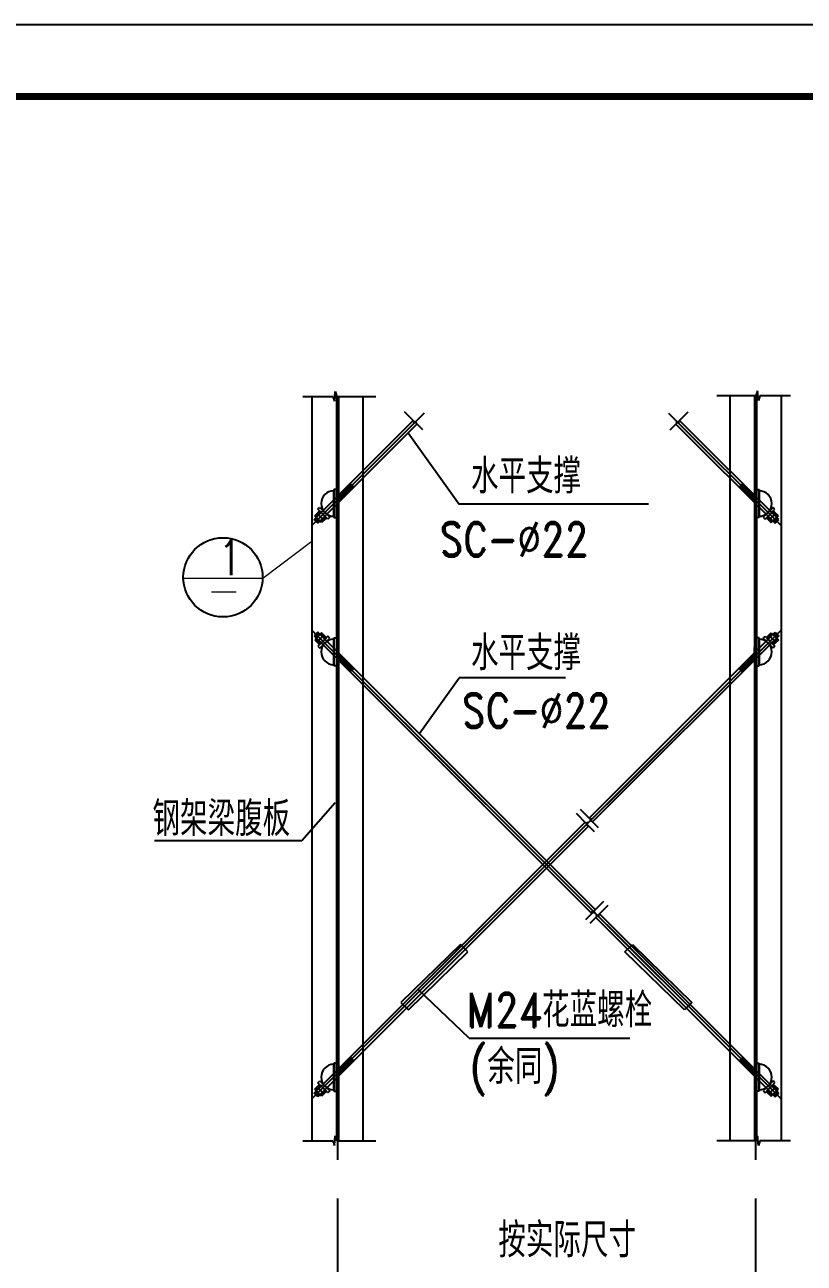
# Model space of a CAD drawing. Extents: x 69728788 to 150676229, y 15322671 to 43663798.
# Drawn here: x 75237328 to 75259076, y 20487934 to 20522503 of the extents above; entities that cross this region are included whole.
import ezdxf

# ---------------------------------------------------------------- set-up
doc = ezdxf.new("R2010")
doc.units = 0
doc.header["$LTSCALE"] = 1000
doc.header["$MEASUREMENT"] = 0
doc.linetypes.add('DOTE', pattern=[2.42, 2, -0.2, 0.02, -0.2])
doc.layers.get('0').update_dxf_attribs({"linetype": 'CONTINUOUS'})
for name, color, linetype in [('DOTE', 251, 'DOTE'), ('PUB_TITLE', 4, 'CONTINUOUS'), ('一般文字', 6, 'CONTINUOUS'), ('卫浴', 7, 'CONTINUOUS')]:
    doc.layers.add(name, color=color, linetype=linetype)
doc.styles.add('HZ', font='txt', dxfattribs={"width": 0.7, "height": 5, "bigfont": 'STF:宋体'})
doc.styles.add('hztxt', font='romand_pkpm', dxfattribs={"bigfont": 'hztxt'})

msp = doc.modelspace()

# ---------------------------------------------------------------- linework, layer by layer
at = {"color": 0}
for p, q in [((75245969.7, 20511995.3), (75245992.4, 20512270.5)), ((75245992.4, 20512270.5), (75246038.1, 20512126.3)), ((75257772.9, 20512288.3), (75257727.1, 20512144.1)), ((75257795.6, 20512013.1), (75257772.9, 20512288.3)), ((75245081.4, 20512129.6), (75245927.4, 20512129.6)), ((75245339.2, 20512129.6), (75245339.2, 20491353)), ((75245927.4, 20512129.6), (75245969.7, 20511995.3)), ((75246022.4, 20512176), (75246022.4, 20491399.4)), ((75246038.1, 20512126.3), (75247122, 20512126.3)), ((75246079.3, 20512126.3), (75246079.3, 20491353)), ((75246762.4, 20512126.3), (75246762.4, 20491349.7)), ((75257727.1, 20512144.1), (75256636.1, 20512144.1)), ((75256995.6, 20512144.1), (75256995.6, 20491349.7)), ((75257686, 20512144.1), (75257686, 20491353)), ((75257742.9, 20512193.8), (75257742.9, 20491399.4)), ((75257837.9, 20512147.4), (75257795.6, 20512013.1)), ((75258691.1, 20512147.4), (75257837.9, 20512147.4)), ((75258433.2, 20512147.4), (75258433.2, 20491353)), ((75248473.7, 20511663.3), (75245339.2, 20508528.8)), ((75248202.2, 20511424.1), (75247923.9, 20511702.4)), ((75255291.5, 20511663.3), (75258433.2, 20508528.8)), ((75255563.1, 20511424.1), (75255841.4, 20511702.4)), ((75245400.7, 20508691), (75248168, 20511458.2)), ((75248268.7, 20511357.6), (75245501.4, 20508590.3)), ((75248177.7, 20511382.8), (75248202.2, 20511424.1)), ((75248259.3, 20511423.6), (75248177.7, 20511382.8)), ((75248237.7, 20511388.6), (75248259.3, 20511423.6)), ((75248431.7, 20511194.6), (75248237.7, 20511388.6)), ((75255333.6, 20511194.6), (75255527.6, 20511388.6)), ((75255496.6, 20511357.6), (75258263.9, 20508590.3)), ((75255506, 20511423.6), (75255587.5, 20511382.8)), ((75255527.6, 20511388.6), (75255506, 20511423.6)), ((75255587.5, 20511382.8), (75255563.1, 20511424.1)), ((75258371.7, 20508691), (75255597.2, 20511458.2)), ((75248023.1, 20511112), (75249446.8, 20509122.4)), ((75245951.2, 20509530.8), (75245951.2, 20508748.1)), ((75246022.4, 20509530.8), (75245951.2, 20509530.8)), ((75246022.4, 20508748.1), (75246022.4, 20509530.8)), ((75246339.9, 20509428.8), (75246215.9, 20509506.1)), ((75246370.1, 20509459), (75246246.1, 20509536.3)), ((75246400.3, 20509489.2), (75246276.3, 20509566.5)), ((75246430.4, 20509519.4), (75246306.5, 20509596.7)), ((75246460.6, 20509549.6), (75246336.7, 20509626.9)), ((75246490.8, 20509579.8), (75246366.9, 20509657.1)), ((75246450.5, 20509653.9), (75246397, 20509687.3)), ((75246507.7, 20509596.7), (75246407.1, 20509697.3)), ((75257257.5, 20509596.7), (75257358.2, 20509697.3)), ((75257274.4, 20509579.8), (75257398.4, 20509657.1)), ((75257304.6, 20509549.6), (75257428.6, 20509626.9)), ((75257314.8, 20509653.9), (75257368.2, 20509687.3)), ((75257334.8, 20509519.4), (75257458.8, 20509596.7)), ((75257365, 20509489.2), (75257489, 20509566.5)), ((75257395.2, 20509459), (75257519.2, 20509536.3)), ((75257425.4, 20509428.8), (75257549.4, 20509506.1)), ((75257742.9, 20509530.8), (75257814.1, 20509530.8)), ((75257742.9, 20508748.1), (75257742.9, 20509530.8)), ((75257814.1, 20509530.8), (75257814.1, 20508748.1)), ((75245951.2, 20508783.6), (75245951.2, 20509495.2)), ((75246022.4, 20509369.5), (75246079.3, 20509369.5)), ((75246022.4, 20509013.7), (75246022.4, 20509369.5)), ((75246079.3, 20509369.5), (75246079.3, 20509013.7)), ((75246188.9, 20509277.9), (75246079.3, 20509346.2)), ((75246158.7, 20509247.7), (75246079.3, 20509297.2)), ((75246128.5, 20509217.5), (75246079.3, 20509248.2)), ((75246098.3, 20509187.3), (75246079.3, 20509199.2)), ((75246219.1, 20509308), (75246095.1, 20509385.3)), ((75246249.3, 20509338.2), (75246125.3, 20509415.5)), ((75246279.5, 20509368.4), (75246155.5, 20509445.7)), ((75246309.7, 20509398.6), (75246185.7, 20509475.9)), ((75257455.6, 20509398.6), (75257579.6, 20509475.9)), ((75257485.8, 20509368.4), (75257609.8, 20509445.7)), ((75257516, 20509338.2), (75257640, 20509415.5)), ((75257546.2, 20509308), (75257670.1, 20509385.3)), ((75257576.4, 20509277.9), (75257686, 20509346.2)), ((75257606.5, 20509247.7), (75257686, 20509297.2)), ((75257636.7, 20509217.5), (75257686, 20509248.2)), ((75257666.9, 20509187.3), (75257686, 20509199.2)), ((75257686, 20509369.5), (75257686, 20509013.7)), ((75257742.9, 20509369.5), (75257686, 20509369.5)), ((75257742.9, 20509013.7), (75257742.9, 20509369.5)), ((75257814.1, 20508783.6), (75257814.1, 20509495.2)), ((75245416.1, 20508797.3), (75245484.2, 20508865.4)), ((75245438.6, 20508774.8), (75245506.7, 20508842.9)), ((75245484.2, 20508865.4), (75245552.3, 20508933.6)), ((75245484.2, 20508865.4), (75245675.8, 20508673.8)), ((75245675.8, 20508673.8), (75245484.2, 20508865.4)), ((75245506.7, 20508842.9), (75245574.9, 20508911)), ((75245506.7, 20508842.9), (75245657.2, 20508692.5)), ((75245657.2, 20508692.5), (75245506.7, 20508842.9)), ((75245506.8, 20508979), (75245559.3, 20509031.5)), ((75245783.9, 20508702), (75245506.8, 20508979)), ((75245552.3, 20508933.6), (75245744, 20508741.9)), ((75245559.3, 20509031.5), (75245836.3, 20508754.4)), ((75245574.9, 20508911), (75245725.3, 20508760.6)), ((75246079.3, 20509013.7), (75246022.4, 20509013.7)), ((75252412.3, 20509122.4), (75249446.8, 20509122.4)), ((75254732.6, 20509122.4), (75251767.2, 20509122.4)), ((75257686, 20509013.7), (75257742.9, 20509013.7)), ((75258206, 20509031.5), (75257929, 20508754.4)), ((75257981.4, 20508702), (75258258.4, 20508979)), ((75258212.9, 20508933.6), (75258021.3, 20508741.9)), ((75258190.4, 20508911), (75258040, 20508760.6)), ((75258089.4, 20508673.8), (75258281.1, 20508865.4)), ((75258281.1, 20508865.4), (75258089.4, 20508673.8)), ((75258108.1, 20508692.5), (75258258.5, 20508842.9)), ((75258258.5, 20508842.9), (75258108.1, 20508692.5)), ((75258258.5, 20508842.9), (75258190.4, 20508911)), ((75258258.4, 20508979), (75258206, 20509031.5)), ((75258281.1, 20508865.4), (75258212.9, 20508933.6)), ((75258333.9, 20508774.8), (75258258.5, 20508842.9)), ((75258356.4, 20508797.3), (75258281.1, 20508865.4)), ((75245501.4, 20508590.3), (75245400.7, 20508691)), ((75245524.7, 20508613.7), (75245400.7, 20508691)), ((75245607.7, 20508605.7), (75245416.1, 20508797.3)), ((75245554.9, 20508643.9), (75245430.9, 20508721.1)), ((75245589, 20508624.3), (75245438.6, 20508774.8)), ((75245657.2, 20508692.5), (75245589, 20508624.3)), ((75245675.8, 20508673.8), (75245607.7, 20508605.7)), ((75245725.3, 20508760.6), (75245657.2, 20508692.5)), ((75245744, 20508741.9), (75245675.8, 20508673.8)), ((75245836.3, 20508754.4), (75245783.9, 20508702)), ((75245951.2, 20508748.1), (75246022.4, 20508748.1)), ((75257814.1, 20508748.1), (75257742.9, 20508748.1)), ((75257929, 20508754.4), (75257981.4, 20508702)), ((75258021.3, 20508741.9), (75258089.4, 20508673.8)), ((75258040, 20508760.6), (75258108.1, 20508692.5)), ((75258089.4, 20508673.8), (75258157.6, 20508605.7)), ((75258108.1, 20508692.5), (75258176.3, 20508624.3)), ((75258157.6, 20508605.7), (75258356.4, 20508797.3)), ((75258176.3, 20508624.3), (75258333.9, 20508774.8)), ((75258210.4, 20508643.9), (75258341.5, 20508721.1)), ((75258240.6, 20508613.7), (75258371.7, 20508691)), ((75258263.9, 20508590.3), (75258371.7, 20508691)), ((75255080.8, 20495865.5), (75245339.2, 20505607.1)), ((75245501.4, 20505545.6), (75245400.7, 20505444.9)), ((75245524.7, 20505522.2), (75245400.7, 20505444.9)), ((75245400.7, 20505444.9), (75253147.4, 20497698.5)), ((75245607.7, 20505530.2), (75245416.1, 20505338.6)), ((75245554.9, 20505492), (75245430.9, 20505414.7)), ((75245589, 20505511.6), (75245438.6, 20505361.1)), ((75245438.6, 20505361.1), (75245506.7, 20505293)), ((75245675.8, 20505462.1), (75245484.2, 20505270.5)), ((75245484.2, 20505270.5), (75245675.8, 20505462.1)), ((75253248, 20497799.1), (75245501.4, 20505545.6)), ((75245657.2, 20505443.4), (75245506.7, 20505293)), ((75245506.7, 20505293), (75245657.2, 20505443.4)), ((75245783.9, 20505433.9), (75245506.8, 20505156.8)), ((75245552.3, 20505202.3), (75245744, 20505394)), ((75245559.3, 20505104.4), (75245836.3, 20505381.5)), ((75245574.9, 20505224.9), (75245725.3, 20505375.3)), ((75245657.2, 20505443.4), (75245589, 20505511.6)), ((75245675.8, 20505462.1), (75245607.7, 20505530.2)), ((75245725.3, 20505375.3), (75245657.2, 20505443.4)), ((75245744, 20505394), (75245675.8, 20505462.1)), ((75245836.3, 20505381.5), (75245783.9, 20505433.9)), ((75245951.2, 20504605.1), (75245951.2, 20505387.8)), ((75245951.2, 20505387.8), (75246022.4, 20505387.8)), ((75245951.2, 20505352.3), (75245951.2, 20504640.7)), ((75246022.4, 20505387.8), (75246022.4, 20504605.1)), ((75248684.5, 20495865.5), (75258433.2, 20505607.1)), ((75253072, 20500353.7), (75258263.9, 20505545.6)), ((75258371.7, 20505444.9), (75253172.6, 20500253)), ((75257742.9, 20505387.8), (75257742.9, 20504605.1)), ((75257814.1, 20505387.8), (75257742.9, 20505387.8)), ((75257814.1, 20504605.1), (75257814.1, 20505387.8)), ((75257814.1, 20505352.3), (75257814.1, 20504640.7)), ((75257929, 20505381.5), (75257981.4, 20505433.9)), ((75258206, 20505104.4), (75257929, 20505381.5)), ((75257981.4, 20505433.9), (75258258.4, 20505156.8)), ((75258021.3, 20505394), (75258089.4, 20505462.1)), ((75258212.9, 20505202.3), (75258021.3, 20505394)), ((75258040, 20505375.3), (75258108.1, 20505443.4)), ((75258190.4, 20505224.9), (75258040, 20505375.3)), ((75258089.4, 20505462.1), (75258157.6, 20505530.2)), ((75258281.1, 20505270.5), (75258089.4, 20505462.1)), ((75258089.4, 20505462.1), (75258281.1, 20505270.5)), ((75258108.1, 20505443.4), (75258176.3, 20505511.6)), ((75258258.5, 20505293), (75258108.1, 20505443.4)), ((75258108.1, 20505443.4), (75258258.5, 20505293)), ((75258157.6, 20505530.2), (75258356.4, 20505338.6)), ((75258176.3, 20505511.6), (75258333.9, 20505361.1)), ((75258210.4, 20505492), (75258341.5, 20505414.7)), ((75258240.6, 20505522.2), (75258371.7, 20505444.9)), ((75258333.9, 20505361.1), (75258258.5, 20505293)), ((75258263.9, 20505545.6), (75258371.7, 20505444.9)), ((75245416.1, 20505338.6), (75245484.2, 20505270.5)), ((75245484.2, 20505270.5), (75245552.3, 20505202.3)), ((75245506.7, 20505293), (75245574.9, 20505224.9)), ((75245506.8, 20505156.8), (75245559.3, 20505104.4)), ((75246022.4, 20505122.2), (75246022.4, 20504766.4)), ((75246079.3, 20505122.2), (75246022.4, 20505122.2)), ((75246079.3, 20504766.4), (75246079.3, 20505122.2)), ((75257686, 20504766.4), (75257686, 20505122.2)), ((75257686, 20505122.2), (75257742.9, 20505122.2)), ((75257742.9, 20505122.2), (75257742.9, 20504766.4)), ((75258258.5, 20505293), (75258190.4, 20505224.9)), ((75258258.4, 20505156.8), (75258206, 20505104.4)), ((75258281.1, 20505270.5), (75258212.9, 20505202.3)), ((75258356.4, 20505338.6), (75258281.1, 20505270.5)), ((75246022.4, 20504766.4), (75246079.3, 20504766.4)), ((75246098.3, 20504948.6), (75246079.3, 20504936.7)), ((75246128.5, 20504918.4), (75246079.3, 20504887.7)), ((75246158.7, 20504888.2), (75246079.3, 20504838.7)), ((75246188.9, 20504858), (75246079.3, 20504789.7)), ((75246219.1, 20504827.8), (75246095.1, 20504750.6)), ((75246249.3, 20504797.7), (75246125.3, 20504720.4)), ((75246279.5, 20504767.5), (75246155.5, 20504690.2)), ((75246309.7, 20504737.3), (75246185.7, 20504660)), ((75246339.9, 20504707.1), (75246215.9, 20504629.8)), ((75246370.1, 20504676.9), (75246246.1, 20504599.6)), ((75257395.2, 20504676.9), (75257519.2, 20504599.6)), ((75257425.4, 20504707.1), (75257549.4, 20504629.8)), ((75257455.6, 20504737.3), (75257579.6, 20504660)), ((75257485.8, 20504767.5), (75257609.8, 20504690.2)), ((75257516, 20504797.7), (75257640, 20504720.4)), ((75257546.2, 20504827.8), (75257670.1, 20504750.6)), ((75257576.4, 20504858), (75257686, 20504789.7)), ((75257606.5, 20504888.2), (75257686, 20504838.7)), ((75257636.7, 20504918.4), (75257686, 20504887.7)), ((75257666.9, 20504948.6), (75257686, 20504936.7)), ((75257742.9, 20504766.4), (75257686, 20504766.4)), ((75246022.4, 20504605.1), (75245951.2, 20504605.1)), ((75246400.3, 20504646.7), (75246276.3, 20504569.4)), ((75246430.4, 20504616.5), (75246306.5, 20504539.2)), ((75246460.6, 20504586.3), (75246336.7, 20504509)), ((75246490.8, 20504556.1), (75246366.9, 20504478.8)), ((75246450.5, 20504482), (75246397, 20504448.6)), ((75246507.7, 20504539.2), (75246407.1, 20504438.6)), ((75257257.5, 20504539.2), (75257358.2, 20504438.6)), ((75257274.4, 20504556.1), (75257398.4, 20504478.8)), ((75257304.6, 20504586.3), (75257428.6, 20504509)), ((75257314.8, 20504482), (75257368.2, 20504448.6)), ((75257334.8, 20504616.5), (75257458.8, 20504539.2)), ((75257365, 20504646.7), (75257489, 20504569.4)), ((75257742.9, 20504605.1), (75257814.1, 20504605.1)), ((75248333.1, 20502713.9), (75249446.8, 20504270.3)), ((75252412.3, 20504270.3), (75249446.8, 20504270.3)), ((75247683.9, 20503262.4), (75248114.1, 20502832.2)), ((75255080.8, 20502261.8), (75245339.2, 20492520.3)), ((75248684.5, 20502261.8), (75258433.2, 20492520.3)), ((75245986.1, 20500783.2), (75245055.7, 20499728.4)), ((75253108.1, 20500317.5), (75252829.8, 20500595.8)), ((75245400.7, 20492682.4), (75252961.6, 20500243.3)), ((75252995.7, 20500209.2), (75252717.4, 20500487.5)), ((75253037, 20500233.6), (75252995.7, 20500209.2)), ((75252996.2, 20500152.1), (75253037, 20500233.6)), ((75253031.2, 20500173.7), (75252996.2, 20500152.1)), ((75253225.2, 20499979.7), (75253031.2, 20500173.7)), ((75253149.4, 20500342), (75253108.1, 20500317.5)), ((75253108.6, 20500260.5), (75253149.4, 20500342)), ((75253143.6, 20500282), (75253108.6, 20500260.5)), ((75253337.6, 20500088), (75253143.6, 20500282)), ((75253062.2, 20500142.7), (75245501.4, 20492581.8)), ((75245055.7, 20499728.4), (75240949.6, 20499728.4)), ((75253173.6, 20497724.7), (75253152, 20497759.7)), ((75253152, 20497759.7), (75253233.6, 20497719)), ((75253209.1, 20497760.2), (75253487.4, 20498038.5)), ((75253233.6, 20497719), (75253209.1, 20497760.2)), ((75253328.6, 20497651.7), (75253606.9, 20497930)), ((75252979.6, 20497530.7), (75253173.6, 20497724.7)), ((75253099.1, 20497422.2), (75253293.1, 20497616.2)), ((75253261.4, 20497584.5), (75258263.9, 20492581.8)), ((75253293.1, 20497616.2), (75253271.5, 20497651.2)), ((75253271.5, 20497651.2), (75253353, 20497610.4)), ((75253353, 20497610.4), (75253328.6, 20497651.7)), ((75258371.7, 20492682.4), (75253362, 20497685.1)), ((75249483.9, 20496833.9), (75247824.2, 20495214.8)), ((75249693.9, 20496628.2), (75249483.9, 20496833.9)), ((75254071.4, 20496628.2), (75254281.4, 20496833.9)), ((75254281.4, 20496833.9), (75255941.1, 20495214.8)), ((75248034.2, 20495009.1), (75249693.9, 20496628.2)), ((75255731, 20495009.1), (75254071.4, 20496628.2)), ((75247824.2, 20495214.8), (75248034.2, 20495009.1)), ((75255941.1, 20495214.8), (75255731, 20495009.1)), ((75246460.6, 20493541), (75246336.7, 20493618.3)), ((75246490.8, 20493571.2), (75246366.9, 20493648.5)), ((75246450.5, 20493645.4), (75246397, 20493678.7)), ((75246507.7, 20493588.2), (75246407.1, 20493688.8)), ((75257257.5, 20493588.2), (75257358.2, 20493688.8)), ((75257274.4, 20493571.2), (75257398.4, 20493648.5)), ((75257304.6, 20493541), (75257428.6, 20493618.3)), ((75257314.8, 20493645.4), (75257368.2, 20493678.7)), ((75245951.2, 20493522.3), (75245951.2, 20492739.5)), ((75246022.4, 20493522.3), (75245951.2, 20493522.3)), ((75245951.2, 20492775.1), (75245951.2, 20493486.7)), ((75246022.4, 20492739.5), (75246022.4, 20493522.3)), ((75246022.4, 20493361), (75246079.3, 20493361)), ((75246022.4, 20493005.2), (75246022.4, 20493361)), ((75246079.3, 20493361), (75246079.3, 20493005.2)), ((75246188.9, 20493269.3), (75246079.3, 20493337.7)), ((75246158.7, 20493239.1), (75246079.3, 20493288.7)), ((75246219.1, 20493299.5), (75246095.1, 20493376.8)), ((75246249.3, 20493329.7), (75246125.3, 20493407)), ((75246279.5, 20493359.9), (75246155.5, 20493437.2)), ((75246309.7, 20493390.1), (75246185.7, 20493467.4)), ((75246339.9, 20493420.3), (75246215.9, 20493497.6)), ((75246370.1, 20493450.5), (75246246.1, 20493527.8)), ((75246400.3, 20493480.7), (75246276.3, 20493558)), ((75246430.4, 20493510.9), (75246306.5, 20493588.2)), ((75257334.8, 20493510.9), (75257458.8, 20493588.2)), ((75257365, 20493480.7), (75257489, 20493558)), ((75257395.2, 20493450.5), (75257519.2, 20493527.8)), ((75257425.4, 20493420.3), (75257549.4, 20493497.6)), ((75257455.6, 20493390.1), (75257579.6, 20493467.4)), ((75257485.8, 20493359.9), (75257609.8, 20493437.2)), ((75257516, 20493329.7), (75257640, 20493407)), ((75257546.2, 20493299.5), (75257670.1, 20493376.8)), ((75257576.4, 20493269.3), (75257686, 20493337.7)), ((75257606.5, 20493239.1), (75257686, 20493288.7)), ((75257686, 20493361), (75257686, 20493005.2)), ((75257742.9, 20493361), (75257686, 20493361)), ((75257742.9, 20493522.3), (75257814.1, 20493522.3)), ((75257742.9, 20492739.5), (75257742.9, 20493522.3)), ((75257742.9, 20493005.2), (75257742.9, 20493361)), ((75257814.1, 20493522.3), (75257814.1, 20492739.5)), ((75257814.1, 20492775.1), (75257814.1, 20493486.7)), ((75245484.2, 20492856.9), (75245552.3, 20492925)), ((75245506.8, 20492970.5), (75245559.3, 20493022.9)), ((75245783.9, 20492693.5), (75245506.8, 20492970.5)), ((75245552.3, 20492925), (75245744, 20492733.4)), ((75245559.3, 20493022.9), (75245836.3, 20492745.9)), ((75246079.3, 20493005.2), (75246022.4, 20493005.2)), ((75246128.5, 20493209), (75246079.3, 20493239.6)), ((75246098.3, 20493178.8), (75246079.3, 20493190.6)), ((75257636.7, 20493209), (75257686, 20493239.6)), ((75257666.9, 20493178.8), (75257686, 20493190.6)), ((75257686, 20493005.2), (75257742.9, 20493005.2)), ((75258206, 20493022.9), (75257929, 20492745.9)), ((75257981.4, 20492693.5), (75258258.4, 20492970.5)), ((75258212.9, 20492925), (75258021.3, 20492733.4)), ((75258258.4, 20492970.5), (75258206, 20493022.9)), ((75258281.1, 20492856.9), (75258212.9, 20492925)), ((75245501.4, 20492581.8), (75245400.7, 20492682.4)), ((75245524.7, 20492605.1), (75245400.7, 20492682.4)), ((75245416.1, 20492788.8), (75245484.2, 20492856.9)), ((75245607.7, 20492597.1), (75245416.1, 20492788.8)), ((75245554.9, 20492635.3), (75245430.9, 20492712.6)), ((75245438.6, 20492766.2), (75245506.7, 20492834.4)), ((75245589, 20492615.8), (75245438.6, 20492766.2)), ((75245484.2, 20492856.9), (75245675.8, 20492665.3)), ((75245675.8, 20492665.3), (75245484.2, 20492856.9)), ((75245506.7, 20492834.4), (75245574.9, 20492902.5)), ((75245506.7, 20492834.4), (75245657.2, 20492684)), ((75245657.2, 20492684), (75245506.7, 20492834.4)), ((75245574.9, 20492902.5), (75245725.3, 20492752.1)), ((75245657.2, 20492684), (75245589, 20492615.8)), ((75245675.8, 20492665.3), (75245607.7, 20492597.1)), ((75245725.3, 20492752.1), (75245657.2, 20492684)), ((75245744, 20492733.4), (75245675.8, 20492665.3)), ((75245836.3, 20492745.9), (75245783.9, 20492693.5)), ((75245951.2, 20492739.5), (75246022.4, 20492739.5)), ((75257814.1, 20492739.5), (75257742.9, 20492739.5)), ((75257929, 20492745.9), (75257981.4, 20492693.5)), ((75258021.3, 20492733.4), (75258089.4, 20492665.3)), ((75258190.4, 20492902.5), (75258040, 20492752.1)), ((75258040, 20492752.1), (75258108.1, 20492684)), ((75258089.4, 20492665.3), (75258281.1, 20492856.9)), ((75258281.1, 20492856.9), (75258089.4, 20492665.3)), ((75258089.4, 20492665.3), (75258157.6, 20492597.1)), ((75258108.1, 20492684), (75258258.5, 20492834.4)), ((75258258.5, 20492834.4), (75258108.1, 20492684)), ((75258108.1, 20492684), (75258176.3, 20492615.8)), ((75258157.6, 20492597.1), (75258356.4, 20492788.8)), ((75258176.3, 20492615.8), (75258333.9, 20492766.2)), ((75258258.5, 20492834.4), (75258190.4, 20492902.5)), ((75258210.4, 20492635.3), (75258341.5, 20492712.6)), ((75258240.6, 20492605.1), (75258371.7, 20492682.4)), ((75258333.9, 20492766.2), (75258258.5, 20492834.4)), ((75258263.9, 20492581.8), (75258371.7, 20492682.4)), ((75258356.4, 20492788.8), (75258281.1, 20492856.9)), ((75245081.4, 20491353), (75245927.4, 20491353)), ((75245927.4, 20491353), (75245969.7, 20491218.7)), ((75245969.7, 20491218.7), (75245992.4, 20491494)), ((75245992.4, 20491494), (75246038.1, 20491349.7)), ((75246038.1, 20491349.7), (75247122, 20491349.7)), ((75257727.1, 20491349.7), (75256636.1, 20491349.7)), ((75257772.9, 20491494), (75257727.1, 20491349.7)), ((75257795.6, 20491218.7), (75257772.9, 20491494)), ((75257837.9, 20491353), (75257795.6, 20491218.7)), ((75258691.1, 20491353), (75257837.9, 20491353))]:
    msp.add_line(p, q, dxfattribs=at)
for q in [(75248303.8, 20495576.2), (75254214.5, 20494214.3)]:
    msp.add_line((75249723.1, 20494214.3), q)
msp.add_circle((75242857.5, 20507079.6), 1106.8, dxfattribs=at)
for centre, start, end in [((75245951.2, 20509139.4), 90, 270), ((75257814.1, 20509139.4), 270, 90), ((75245951.2, 20504996.5), 90, 270), ((75257814.1, 20504996.5), 270, 90), ((75245951.2, 20493130.9), 90, 270), ((75257814.1, 20493130.9), 270, 90)]:
    msp.add_arc(centre, 355.8, start, end, dxfattribs=at)
at = {"layer": 'DOTE', "color": 1, "linetype": 'DOTE'}
for p, q in [((75246050.8, 20512144.3), (75246050.8, 20490816.9)), ((75257714.4, 20512168.7), (75257714.4, 20490816.9))]:
    msp.add_line(p, q, dxfattribs=at)
at = {"layer": 'PUB_TITLE'}
msp.add_lwpolyline([(75107584.3, 20403702.8), (75275784.3, 20403702.8), (75275784.3, 20522502.8), (75107584.3, 20522502.8)], close=True, dxfattribs=at)
at = {"layer": 'PUB_TITLE', "const_width": 200}
msp.add_lwpolyline([(75112584.3, 20405702.8), (75273784.3, 20405702.8), (75273784.3, 20520502.8), (75112584.3, 20520502.8)], close=True, dxfattribs=at)
at = {"layer": '卫浴', "lineweight": 13}
for p, q in [((75243970.7, 20507059), (75245339.2, 20508089)), ((75241750.9, 20507059), (75243970.7, 20507059)), ((75242538.2, 20506672.2), (75243221.4, 20506672.2))]:
    msp.add_line(p, q, dxfattribs=at)
at = {"layer": '卫浴', "color": 3}
for p, q in [((75246050.8, 20489736.9), (75246050.8, 20486532.1)), ((75257714.4, 20489736.9), (75257714.4, 20486532.1))]:
    msp.add_line(p, q, dxfattribs=at)

# ---------------------------------------------------------------- texts
at = {"layer": '一般文字', "color": 6, "linetype": 'Continuous', "lineweight": -3, "style": 'hztxt', "width": 0.8}
for s, p in [('水平支撑', (75249778.7, 20509421.4)), ('SC-%%C22', (75248902.9, 20507658.7)), ('水平支撑', (75249778.7, 20504488)), ('SC-%%C22', (75249523.6, 20502879.2)), ('钢架梁腹板', (75240892, 20499860.2)), ('M24花蓝螺栓', (75249655.4, 20494520.4)), ('(余同)', (75249770.6, 20492941.2)), ('按实际尺寸', (75250540.9, 20488099.1))]:
    msp.add_text(s, height=960, dxfattribs=at).set_placement(p)
at = {"layer": '一般文字', "lineweight": 13, "style": 'HZ', "width": 0.75}
msp.add_text('1', height=972, rotation=0.02548, dxfattribs=at).set_placement((75242742.6, 20507142.1))

doc.saveas('drawing.dxf')
